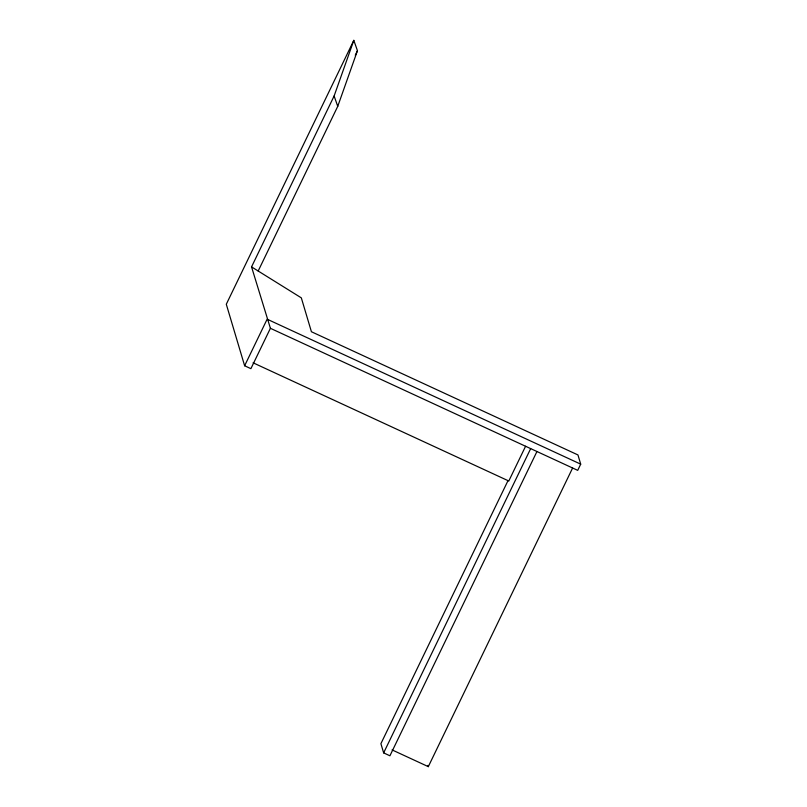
<?xml version="1.0" encoding="UTF-8"?>
<svg xmlns="http://www.w3.org/2000/svg" width="807" height="807" viewBox="0 0 807 807"><rect width="100%" height="100%" fill="white"/><g stroke="black" fill="none" stroke-linecap="round" stroke-linejoin="round"><path stroke-width="1.21" d="M251.542 266.885L301.324 297.864L311.421 331.738L577.963 454.946L580.707 464.156L577.711 470.36L270.406 328.298L251.542 266.885L334.118 95.993L353.809 40.35L357.451 50.69L337.75 106.332L258.179 271.021M353.809 40.35L226.293 304.249L244.632 365.763L250.896 368.668L270.406 328.298M355.262 55.229L357.451 50.69M244.632 365.763L267.137 319.189L580.707 464.156M507.875 480.911L380.904 743.681L383.648 752.881L389.922 755.786L536.948 451.517M525.589 446.251L508.793 481.002L253.085 362.797M383.648 752.881L530.673 448.621M392.071 749.895L428.305 766.65L572.587 468.06M334.118 95.993L337.75 106.332M427.942 765.419L428.305 766.65"/></g></svg>
